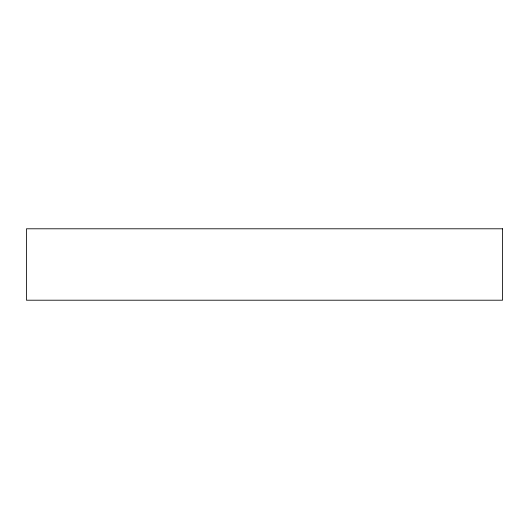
<?xml version="1.0" encoding="UTF-8"?>
<svg xmlns="http://www.w3.org/2000/svg" width="529" height="529" viewBox="0 0 529 529"><rect width="100%" height="100%" fill="white"/><g stroke="black" fill="none" stroke-linecap="round" stroke-linejoin="round"><path stroke-width="0.79" d="M502.55 228.792L26.45 228.792L26.45 300.207L502.55 300.207L502.55 228.792"/></g></svg>
